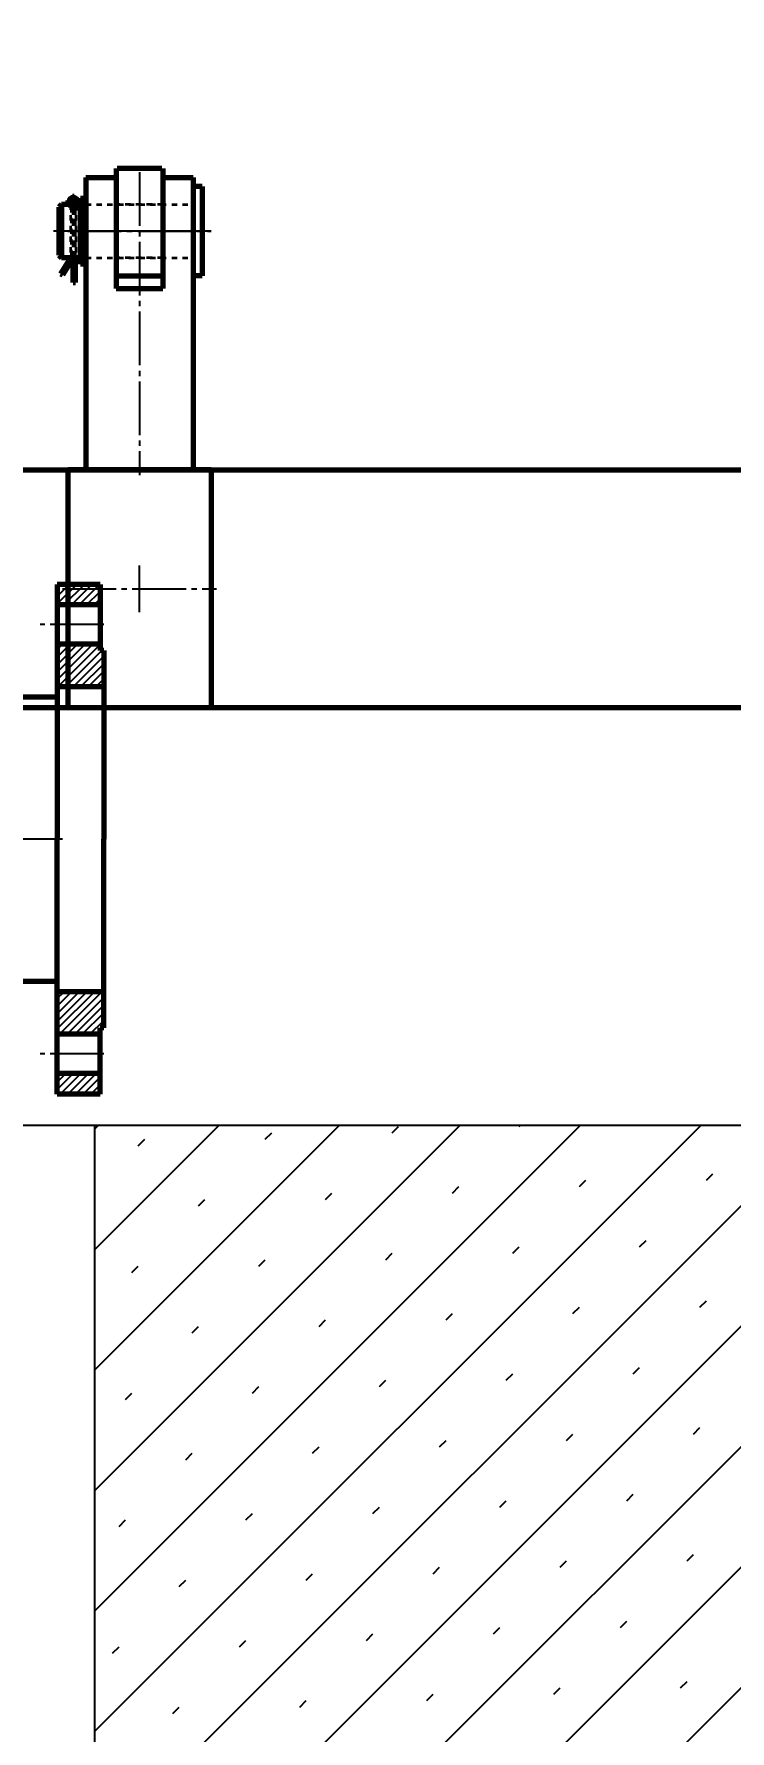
# Model space of a CAD drawing. Header units: millimetres. Extents: x -11880 to 11880, y -8400 to 8400.
# Drawn here: x 873 to 1262, y 638 to 1587 of the extents above; entities that cross this region are included whole.
import ezdxf

# ---------------------------------------------------------------- set-up
doc = ezdxf.new("R2010")
doc.units = ezdxf.units.MM
for name, pattern in [('EB_DASH', [6, 3, -3]), ('EB_DASHDOT', [39, 30, -3, 3, -3]), ('EB_DASHDOTDOT', [45, 30, -3, 3, -3, 3, -3])]:
    doc.linetypes.add(name, pattern=pattern)
for name, color, linetype, lineweight in [('CAXA0', 7, 'Continuous', 70), ('CAXA1', 1, 'EB_DASHDOT', 25), ('CAXA2', 6, 'EB_DASH', 25), ('CAXA3', 7, 'Continuous', 25), ('CAXA4', 3, 'Continuous', 25), ('CAXA5', 4, 'Continuous', 25)]:
    doc.layers.add(name, color=color, linetype=linetype, lineweight=lineweight)
doc.styles.add('标准', font='', dxfattribs={"width": 0.667})
doc.styles.get('标准').set_extended_font_data('FangSong_GB2312')
doc.dimstyles.new('标准', dxfattribs={"dimscale": 40, "dimtxt": 3.5, "dimasz": 3, "dimexe": 2, "dimexo": 0, "dimtad": 1, "dimdec": 1, "dimzin": 12, "dimdsep": 46, "dimtxsty": '标准', "dimcen": 0, "dimdle": 4, "dimaunit": 1, "dimazin": 2, "dimtfac": 1, "dimtdec": 3, "dimtmove": 0, "dimatfit": 3, "dimfxl": 1, "dimtolj": 1, "dimtzin": 0, "dimarcsym": 0})

# ---------------------------------------------------------------- blocks, each defined once
blk = doc.blocks.new('*D89')
at = {"layer": 'CAXA4', "linetype": 'Continuous', "lineweight": 25}
for points in [[(-8572.62, -1068.89), (-8452.62, -1083.89), (-8452.62, -1053.89)], [(1607.38, -1068.89), (1487.38, -1083.89), (1487.38, -1053.89)]]:
    blk.add_hatch(color=0, dxfattribs=at).paths.add_polyline_path(points, flags=0)
at = {"layer": 'CAXA4', "color": 0, "linetype": 'Continuous', "lineweight": 25}
for p, q in [((1607.38, 2073.63), (1607.38, -1148.89)), ((-8572.62, 696.67), (-8572.62, -1148.89)), ((-8572.62, -1068.89), (1607.38, -1068.89))]:
    blk.add_line(p, q, dxfattribs=at)
at = {"layer": 'CAXA4', "color": 0, "linetype": 'Continuous', "lineweight": 25, "insert": (-3670.53, -852.09), "char_height": 140, "attachment_point": 1, "style": '标准'}
blk.add_mtext('\\fFangSong_GB2312|b0|i0|p34;10180', dxfattribs=at)
blk = doc.blocks.new('*D304')
at = {"layer": 'CAXA4', "linetype": 'Continuous', "lineweight": 25}
for points in [[(-9267.62, -1944.84), (-9147.62, -1959.84), (-9147.62, -1929.84)], [(3862.43, -1944.84), (3742.43, -1959.84), (3742.43, -1929.84)]]:
    blk.add_hatch(color=0, dxfattribs=at).paths.add_polyline_path(points, flags=0)
at = {"layer": 'CAXA4', "color": 0, "linetype": 'Continuous', "lineweight": 25}
for p, q in [((-9267.62, 2376.67), (-9267.62, -2024.84)), ((3862.43, 1536.67), (3862.43, -2024.84)), ((-9267.62, -1944.84), (3862.43, -1944.84))]:
    blk.add_line(p, q, dxfattribs=at)
at = {"layer": 'CAXA4', "color": 0, "linetype": 'Continuous', "lineweight": 25, "insert": (-2890.51, -1728.04), "char_height": 140, "attachment_point": 1, "style": '标准'}
blk.add_mtext('\\fFangSong_GB2312|b0|i0|p34;13130', dxfattribs=at)
blk = doc.blocks.new('CAXBLOCK313')
at = {"layer": 'CAXA0', "color": 0, "linetype": 'Continuous', "lineweight": 25}
for p, q in [((907.38, 503.27), (1380.78, 976.67)), ((907.38, 570.62), (1313.43, 976.67)), ((907.38, 637.98), (1246.08, 976.67)), ((907.38, 705.33), (1178.73, 976.67)), ((907.38, 772.68), (1111.38, 976.67)), ((907.38, 840.03), (1044.03, 976.67)), ((907.38, 907.38), (976.67, 976.67)), ((907.38, 974.74), (909.32, 976.67)), ((931.7, 965.38), (935.29, 968.97)), ((939.94, 468.47), (1448.14, 976.67)), ((1002.65, 968.97), (1006.24, 972.56)), ((1007.29, 468.47), (1515.49, 976.67)), ((1073.59, 972.56), (1077.18, 976.15)), ((1074.64, 468.47), (1582.84, 976.67)), ((1144.53, 976.15), (1145.05, 976.67)), ((1249.15, 946.07), (1252.75, 949.66)), ((1107.27, 938.89), (1110.86, 942.48)), ((1178.21, 942.48), (1181.8, 946.07)), ((965.38, 931.7), (968.97, 935.29)), ((1036.32, 935.29), (1039.91, 938.89)), ((1211.89, 908.8), (1215.48, 912.39)), ((999.05, 898.03), (1002.65, 901.62)), ((1070, 901.62), (1073.59, 905.21)), ((1140.94, 905.21), (1144.53, 908.8)), ((928.11, 894.43), (931.7, 898.03)), ((1174.62, 871.53), (1178.21, 875.13)), ((1245.56, 875.13), (1249.15, 878.72)), ((961.79, 860.76), (965.38, 864.35)), ((1032.73, 864.35), (1036.32, 867.94)), ((1103.67, 867.94), (1107.27, 871.53)), ((1137.35, 834.27), (1140.94, 837.86)), ((1208.29, 837.86), (1211.89, 841.45)), ((924.52, 823.49), (928.11, 827.08)), ((995.46, 827.08), (999.05, 830.67)), ((1066.41, 830.67), (1070, 834.27)), ((1241.97, 804.18), (1245.56, 807.77)), ((1029.14, 793.41), (1032.73, 797)), ((1100.08, 797), (1103.67, 800.59)), ((1171.03, 800.59), (1174.62, 804.18)), ((958.19, 789.81), (961.79, 793.41)), ((1204.7, 766.91), (1208.29, 770.51)), ((991.87, 756.14), (995.46, 759.73)), ((1062.81, 759.73), (1066.41, 763.32)), ((1133.76, 763.32), (1137.35, 766.91)), ((920.93, 752.55), (924.52, 756.14)), ((1167.43, 729.65), (1171.03, 733.24)), ((1238.38, 733.24), (1241.97, 736.83)), ((954.6, 718.87), (958.19, 722.46)), ((1025.55, 722.46), (1029.14, 726.05)), ((1096.49, 726.05), (1100.08, 729.65)), ((1130.17, 692.38), (1133.76, 695.97)), ((1201.11, 695.97), (1204.7, 699.56)), ((917.33, 681.6), (920.93, 685.19)), ((988.28, 685.19), (991.87, 688.79)), ((1059.22, 688.79), (1062.81, 692.38)), ((1234.79, 662.29), (1238.38, 665.89)), ((1021.95, 651.52), (1025.55, 655.11)), ((1092.9, 655.11), (1096.49, 658.7)), ((1163.84, 658.7), (1167.43, 662.29)), ((951.01, 647.93), (954.6, 651.52))]:
    blk.add_line(p, q, dxfattribs=at)
blk = doc.blocks.new('CAXBLOCK393', base_point=(932.36, 1276.66))
at = {"layer": 'CAXA0'}
for p, q in [((892.36, 1343.16), (892.36, 1210.16)), ((972.36, 1343.16), (892.36, 1343.16)), ((972.36, 1343.16), (972.36, 1210.16)), ((972.36, 1210.16), (892.36, 1210.16))]:
    blk.add_line(p, q, dxfattribs=at)
at = {"layer": 'CAXA1', "linetype": 'EB_DASHDOT', "lineweight": 25}
blk.add_line((889.36, 1276.66), (975.36, 1276.66), dxfattribs=at)
blk = doc.blocks.new('CAXBLOCK394', base_point=(899.36, 1476.64))
at = {"layer": 'CAXA0'}
for p, q in [((899.36, 1458.14), (899.36, 1495.14)), ((899.36, 1495.14), (902.36, 1495.14)), ((902.36, 1458.14), (902.36, 1495.14)), ((902.36, 1458.14), (899.36, 1458.14))]:
    blk.add_line(p, q, dxfattribs=at)
blk = doc.blocks.new('CAXBLOCK396')
at = {"layer": 'CAXA0', "color": 0, "linetype": 'Continuous', "lineweight": 25}
for p, q in [((886.38, 1268.22), (897.33, 1279.17)), ((886.38, 1272.46), (893.09, 1279.17)), ((886.38, 1276.71), (888.85, 1279.17)), ((890.08, 1267.67), (901.58, 1279.17)), ((894.32, 1267.67), (905.82, 1279.17)), ((898.56, 1267.67), (910.06, 1279.17)), ((902.8, 1267.67), (910.38, 1275.25)), ((907.05, 1267.67), (910.38, 1271.01)), ((886.38, 1225.8), (906.26, 1245.67)), ((886.38, 1230.04), (902.02, 1245.67)), ((886.38, 1234.28), (897.77, 1245.67)), ((886.38, 1238.52), (893.53, 1245.67)), ((886.38, 1242.77), (889.29, 1245.67)), ((886.75, 1221.92), (910.38, 1245.55)), ((890.99, 1221.92), (911.24, 1242.17)), ((895.24, 1221.92), (912.38, 1239.07)), ((899.48, 1221.92), (912.38, 1234.82)), ((903.72, 1221.92), (912.38, 1230.58)), ((907.97, 1221.92), (912.38, 1226.34)), ((912.21, 1221.92), (912.38, 1222.1)), ((886.38, 1047.6), (890.2, 1051.42)), ((886.38, 1043.36), (894.44, 1051.42)), ((886.38, 1039.12), (898.69, 1051.42)), ((886.38, 1034.88), (902.93, 1051.42)), ((886.38, 1030.63), (907.17, 1051.42)), ((887.66, 1027.67), (911.41, 1051.42)), ((891.91, 1027.67), (912.38, 1048.15)), ((896.15, 1027.67), (912.38, 1043.91)), ((900.39, 1027.67), (912.38, 1039.66)), ((904.63, 1027.67), (912.38, 1035.42)), ((908.88, 1027.67), (910.38, 1029.18)), ((886.38, 1005.18), (886.88, 1005.67)), ((886.38, 1000.94), (891.12, 1005.67)), ((886.38, 996.69), (895.36, 1005.67)), ((888.1, 994.17), (899.6, 1005.67)), ((892.35, 994.17), (903.85, 1005.67)), ((896.59, 994.17), (908.09, 1005.67)), ((900.83, 994.17), (910.38, 1003.72)), ((905.08, 994.17), (910.38, 999.48)), ((909.32, 994.17), (910.38, 995.24))]:
    blk.add_line(p, q, dxfattribs=at)
blk = doc.blocks.new('CAXBLOCK395', base_point=(-2882.23, 1071.77))
at = {"layer": 'CAXA0', "linetype": 'Continuous', "lineweight": 70}
for p, q in [((886.38, 1279.17), (886.38, 1136.67)), ((910.38, 1279.17), (886.38, 1279.17)), ((910.38, 1279.17), (910.38, 1242.17)), ((910.38, 1267.67), (886.38, 1267.67)), ((910.38, 1245.67), (886.38, 1245.67)), ((912.38, 1242.17), (910.38, 1242.17)), ((912.38, 1242.17), (912.38, 1136.67)), ((912.38, 1221.92), (886.38, 1221.92)), ((886.38, 994.17), (886.38, 1136.67)), ((912.38, 1031.17), (912.38, 1136.67)), ((912.38, 1051.42), (886.38, 1051.42)), ((910.38, 1027.67), (886.38, 1027.67)), ((912.38, 1031.17), (910.38, 1031.17)), ((910.38, 994.17), (910.38, 1031.17)), ((910.38, 1005.67), (886.38, 1005.67)), ((910.38, 994.17), (886.38, 994.17))]:
    blk.add_line(p, q, dxfattribs=at)
at = {"layer": 'CAXA0'}
for p, q in [((886.38, 1216.17), (792.38, 1216.17)), ((886.38, 1057.17), (792.38, 1057.17))]:
    blk.add_line(p, q, dxfattribs=at)
at = {"layer": 'CAXA1', "linetype": 'EB_DASHDOT', "lineweight": 25}
for p, q in [((912.38, 1256.67), (876.88, 1256.67)), ((889.38, 1136.67), (789.38, 1136.67)), ((912.38, 1016.67), (876.88, 1016.67))]:
    blk.add_line(p, q, dxfattribs=at)
at = {"layer": 'CAXA5', "linetype": 'Continuous', "lineweight": 70}
blk.add_blockref('CAXBLOCK396', (0, 0), dxfattribs=at)

msp = doc.modelspace()

# ---------------------------------------------------------------- linework, layer by layer
at = {"layer": 'CAXA0', "linetype": 'Continuous', "lineweight": 70}
for p, q in [((919.36, 1511.64), (919.36, 1444.64)), ((944.86, 1511.64), (919.86, 1511.64)), ((945.36, 1511.64), (945.36, 1444.64)), ((902.36, 1506.64), (919.36, 1506.64)), ((902.36, 1506.64), (919.36, 1506.64)), ((902.36, 1506.64), (902.36, 1343.17)), ((902.36, 1506.64), (902.36, 1343.17)), ((919.36, 1506.64), (919.36, 1444.64)), ((945.36, 1506.64), (962.36, 1506.64)), ((945.36, 1506.64), (945.36, 1444.64)), ((945.36, 1506.64), (962.36, 1506.64)), ((962.36, 1506.64), (962.36, 1343.17)), ((962.36, 1506.64), (962.36, 1343.17)), ((895.36, 1491.64), (894.93, 1492.7)), ((895.36, 1491.64), (895.8, 1492.7)), ((896.61, 1488.21), (896.61, 1490.13)), ((919.36, 1451.64), (945.36, 1451.64)), ((919.36, 1451.64), (945.36, 1451.64)), ((919.36, 1444.64), (945.36, 1444.64)), ((919.36, 1444.64), (945.36, 1444.64))]:
    msp.add_line(p, q, dxfattribs=at)
at = {"layer": 'CAXA0', "color": 7, "linetype": 'Continuous', "lineweight": 70}
for p, q in [((967.36, 1501.64), (962.36, 1501.64)), ((962.36, 1501.64), (962.36, 1451.64)), ((967.36, 1501.64), (967.36, 1451.64)), ((888.86, 1491.64), (887.36, 1490.14)), ((887.36, 1490.14), (887.36, 1463.14)), ((888.86, 1491.64), (888.86, 1461.64)), ((902.36, 1491.64), (888.86, 1491.64)), ((887.36, 1463.14), (888.86, 1461.64)), ((893.86, 1461.65), (888.29, 1452.86)), ((902.36, 1461.64), (888.86, 1461.64)), ((895.34, 1461.64), (889.35, 1452.19)), ((895.36, 1447.94), (895.36, 1461.68)), ((896.61, 1447.94), (896.61, 1461.68)), ((888.29, 1452.86), (889.35, 1452.19)), ((895.36, 1447.94), (896.61, 1447.94)), ((967.36, 1451.64), (962.36, 1451.64))]:
    msp.add_line(p, q, dxfattribs=at)
at = {"layer": 'CAXA0'}
for p, q in [((658.88, 1343.17), (1434.88, 1343.17)), ((1434.88, 1210.17), (658.88, 1210.17))]:
    msp.add_line(p, q, dxfattribs=at)
at = {"layer": 'CAXA0', "linetype": 'Continuous', "lineweight": 70}
for centre, radius, start, end in [((895.36, 1493.14), 2.3, 320.73048, 219.26952), ((895.36, 1493.14), 2.3, 320.73048, 219.26952), ((891.58, 1490.13), 2.54, 0, 37.72136), ((895.36, 1493.14), 0.613, 315, 225), ((899.15, 1490.13), 2.54, 142.27864, 180)]:
    msp.add_arc(centre, radius, start, end, dxfattribs=at)
at = {"layer": 'CAXA1', "linetype": 'EB_DASHDOT', "lineweight": 25}
for p, q in [((932.36, 1509.64), (932.36, 1340.17)), ((892.36, 1476.64), (972.36, 1476.64)), ((892.36, 1476.64), (972.36, 1476.64)), ((957.36, 1476.64), (914.81, 1476.64)), ((957.36, 1476.64), (914.81, 1476.64)), ((932.36, 1263.66), (932.36, 1289.66))]:
    msp.add_line(p, q, dxfattribs=at)
at = {"layer": 'CAXA1'}
for p, q in [((899.66, 1493.14), (891.06, 1493.14)), ((895.36, 1497.44), (895.36, 1490.84))]:
    msp.add_line(p, q, dxfattribs=at)
at = {"layer": 'CAXA1', "color": 1, "linetype": 'EB_DASHDOT', "lineweight": 25}
for p, q in [((970.36, 1476.64), (884.36, 1476.64)), ((972.36, 1476.64), (892.36, 1476.64))]:
    msp.add_line(p, q, dxfattribs=at)
at = {"layer": 'CAXA1', "color": 7, "linetype": 'EB_DASHDOT', "lineweight": 25}
msp.add_line((896.36, 1476.64), (905.36, 1476.64), dxfattribs=at)
at = {"layer": 'CAXA2', "color": 7, "linetype": 'EB_DASH', "lineweight": 25}
msp.add_line((897.03, 1491.52), (893.7, 1491.52), dxfattribs=at)
at = {"layer": 'CAXA2', "color": 7, "linetype": 'EB_DASH', "lineweight": 35}
for p, q in [((893.86, 1491.64), (893.86, 1461.64)), ((894.11, 1490.13), (894.11, 1461.63)), ((895.36, 1461.68), (895.36, 1491.64)), ((896.86, 1491.64), (896.86, 1461.64)), ((902.36, 1491.64), (962.36, 1491.64)), ((945.36, 1491.64), (919.36, 1491.64)), ((945.36, 1491.64), (919.36, 1491.64)), ((895.36, 1489.47), (895.36, 1461.63)), ((896.61, 1461.68), (896.61, 1488.21)), ((902.36, 1461.64), (962.36, 1461.64)), ((945.36, 1461.64), (919.36, 1461.64)), ((945.36, 1461.64), (919.36, 1461.64))]:
    msp.add_line(p, q, dxfattribs=at)
at = {"layer": 'CAXA3', "color": 5, "linetype": 'EB_DASHDOTDOT', "lineweight": 25}
msp.add_line((4462.38, 976.67), (-10726.35, 976.67), dxfattribs=at)
at = {"layer": 'CAXA3', "color": 2}
for p, q in [((1907.38, 976.67), (132.26, 976.67)), ((907.38, 826.67), (907.38, 976.67)), ((907.38, 468.47), (907.38, 976.67))]:
    msp.add_line(p, q, dxfattribs=at)

# ---------------------------------------------------------------- block references
at = {"layer": 'CAXA0'}
msp.add_blockref('CAXBLOCK393', (932.36, 1276.66), dxfattribs=at)
at = {"layer": 'CAXA0', "linetype": 'Continuous', "lineweight": 70}
msp.add_blockref('CAXBLOCK395', (-2882.23, 1071.77), dxfattribs=at)
at = {"layer": 'CAXA2', "color": 7, "linetype": 'EB_DASH', "lineweight": 25}
msp.add_blockref('CAXBLOCK394', (899.36, 1476.64), dxfattribs=at)
at = {"layer": 'CAXA5', "linetype": 'Continuous', "lineweight": 70}
msp.add_blockref('CAXBLOCK313', (0, 0), dxfattribs=at)

# ---------------------------------------------------------------- dimensions: what is measured, and where the dimension line sits
at = {"layer": 'CAXA4', "linetype": 'Continuous', "lineweight": 70}
for base, p1, p2, text, picture, middle in [((-2702.59, -1944.84), (-9267.62, 2376.67), (3862.43, 1536.67), '\\fFangSong_GB2312;13130', '*D304', (-2702.59, -1823.94)), ((-3482.62, -1068.89), (-8572.62, 696.67), (1607.38, 2073.63), '\\fFangSong_GB2312;10180', '*D89', (-3482.62, -947.99))]:
    dim = msp.add_linear_dim(base=base, p1=p1, p2=p2, text=text, dimstyle='标准', dxfattribs=at)
    dim.commit()
    dim.dimension.update_dxf_attribs({"geometry": picture, "text_midpoint": middle})

doc.saveas('drawing.dxf')
